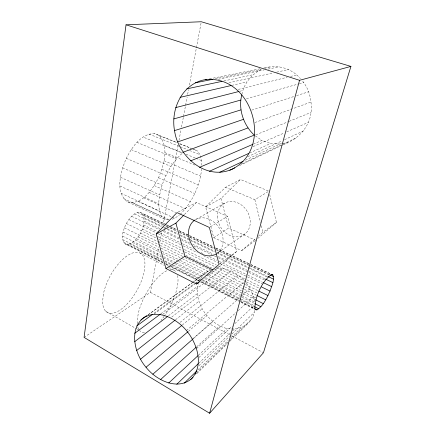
<?xml version="1.0" encoding="UTF-8"?>
<svg xmlns="http://www.w3.org/2000/svg" width="435" height="435" viewBox="0 0 435 435"><rect width="100%" height="100%" fill="white"/><g stroke="black" fill="none" stroke-linecap="round" stroke-linejoin="round"><path stroke-width="0.33" stroke-dasharray="2.17 1.63" d="M283.076 144.735C297.377 139.706 309.209 127.944 311.068 112.42C312.129 101.203 309.541 89.24 302.14 80.54M254.502 310.432C253.132 326.826 232.981 333.487 219.827 325.799C204.885 318.181 193.553 299.998 198.735 283.174M168.301 219.86L165.121 219.414L127.662 201.873C114.16 192.205 121.126 170.835 126.259 158.318C132.071 147.394 140.576 133.752 154.43 133.54L177.551 142.832M165.121 219.414L161.646 216.391C156.535 206.685 159.319 195.223 162.081 185.239C166.328 173.201 172.564 161.461 182.466 153.136L143.006 137.014M127.662 201.873C142.533 205.532 152.636 188.774 158.568 177.736C163.881 164.887 169.525 147.084 158.96 135.432L154.43 133.54M180.057 214.471C192.243 202.536 199.703 186.044 201.65 169.177M163.386 263.191L125.177 243.904C119.717 238.38 123.545 229.473 126.346 223.492C129.358 218.56 133.42 212.492 139.804 212.253L165.719 224.351M125.177 243.904L127.33 244.508C138.433 242.322 148.661 222.829 141.848 213.079M84.08 337.381L150.407 292.374L158.808 247.716M159.814 242.382L161.689 232.382M162.946 225.716L178.241 144.398M178.992 140.396L180.998 129.733M181.498 127.069L183.38 117.069M183.505 116.401L187.142 97.07M187.643 94.406L188.518 89.74M189.399 85.075L196.294 48.41M196.419 47.747L201.057 23.082M241.903 94.335C244.03 83.368 251.925 73.537 262.196 69.17M211.225 269.792C203.526 271.576 201.302 280.298 194.499 283.549M184.473 214.504L196.37 202.509L227.581 216.347L236.613 251.512L214.493 270.717L209.583 274.349M255.111 240.669L241.642 250.636L213.737 237.668L205.635 206.875L225.482 187.311L240.468 179.492L268.89 191.161L254.877 199.703L225.482 187.311M196.848 373.556L227.358 343.677M229.783 341.301L247.216 324.227M196.691 372.719L228.032 342.106M230.441 339.751L251.658 319.029M205.635 206.875L221.002 198.469L240.468 179.492M197.794 369.978L228.293 340.328M231.197 337.506L241.36 327.62M198.904 365.781L229.533 336.255M231.964 333.911L254.328 312.352M198.811 363.192L230.61 332.764M232.567 330.894L234.525 329.018M198.866 357.526L232.355 325.994M234.818 323.673L254.024 305.587M198.452 355.237L227.184 328.387M196.495 348.576L236.075 312.488M238.075 310.661L253.61 296.496L250.212 288.47L245.808 282.223M196.729 346.766L219.827 325.799M192.406 339.18L239.565 297.812M242.605 295.142L250.212 288.47M193.58 338.452L212.927 321.465M241.642 250.636L255.323 238.837M258.363 236.21L262.919 232.279L276.437 222.394L269.673 194.412M257.678 238.527L276.437 222.394M188.333 331.416L206.902 315.679M186.414 330.518L244.035 282.054M182.287 325.043L202.123 308.817M180.03 322.395L238.57 275.176L245.074 281.184M175.484 319.801L198.877 301.303M171.738 317.055L231.208 270.875L238.57 275.176M168.443 315.794L197.376 293.598M162.652 314.402L223.525 268.574L231.208 270.875M160.792 313.814L197.729 286.192M207.403 275.964L209.039 274.751M153.941 314.173L194.826 284.06M195.369 283.658L197.006 282.451M154.235 313.124L193.956 283.946M219.637 263.925L236.613 251.512M148.009 314.804L191.851 282.902M192.4 282.505L203.906 274.126M148.346 314.771L209.404 270.314M172.124 219.18L174.669 218.321L179.519 214.857M218.223 252.539L245.465 233.579M213.737 237.668L228.625 228.054L255.655 240.272M210.502 226.755L227.581 216.347M196.375 219.148L225.221 202.813M178.181 212.008L196.37 202.509M239.609 165.545L282.467 145.029M241.387 164.006L280.912 145.165M283.348 144.007L296.724 137.634M245.432 160.189L279.683 144.067L281.592 143.642M247.722 156.752L282.054 140.842M284.506 139.706L303.51 130.897M249.603 153.017L270.619 143.463L279.683 144.067M253.094 146.617L284.18 132.952M286.665 131.859L308.426 122.3M253.306 144.143L261.962 140.402L270.619 143.463M255.802 134.855L288.459 121.599M289.09 121.343L311.068 112.42M254.943 122.545L311.183 101.964M251.751 110.142L294.006 96.472M296.567 95.646L308.73 91.709M264.746 68.393C277.16 63.771 292.07 68.599 300.411 78.643M246.455 98.68L298.644 83.911M299.296 83.727L303.864 82.438M239.424 91.361L242.714 90.523M238.206 89.431L287.165 77.283M290.433 76.473L296.958 74.853M231.703 85.401L246.928 81.878M228.995 82.726L273.327 72.89M276.638 72.156L288.546 69.513M282.228 143.501L288.59 142.098M223.927 80.948L253.121 74.717M218.25 79.333L264.018 69.932M267.998 69.111L279.275 66.794M215.265 78.8L260.924 69.562M209.452 78.865L260.554 68.686M263.871 68.023L269.841 66.832M216.086 268.4L223.525 268.574M180.052 143.838L191.297 148.357M158.96 135.432L177.159 142.751M179.666 143.757L191.59 148.552M192.221 148.803L197.24 150.82L200.116 154.773L201.661 160.613L201.769 165.256M148.993 134.045L179.66 146.508M180.28 146.758L187.518 149.613M189.578 150.515L200.116 154.773M164.305 145.366L182.983 152.989M186.093 154.262L195.435 158.074M196.054 158.329L201.661 160.613M164.881 152.609L194.94 165.055M136.905 142.316L176.577 158.78M193.754 149.352L197.24 150.82M164.055 160.754L200.66 176.159M131.169 149.596L170.917 166.415M161.902 169.291L198.257 184.875M126.259 158.318L165.952 175.474M158.568 177.736L194.771 193.542M122.572 167.79L162.081 185.239M154.246 185.593L190.405 201.671M120.408 177.257L159.618 194.918M149.178 192.411L185.408 208.795M119.902 185.962L158.731 203.743M143.648 197.767L175.74 212.492M121.06 193.27L159.444 211.067M137.987 201.307L171.613 216.902M172.222 217.19L174.669 218.321M132.534 202.732L168.965 219.751M123.73 198.675L161.646 216.391M166.333 224.645L176.74 229.555M179.187 230.713L188.986 235.335M189.595 235.629L212.862 246.612M215.923 248.053L250.201 264.241M250.816 264.529L271.63 274.36M139.804 212.253L176.594 229.626M179.046 230.784L188.855 235.417M189.47 235.705L215.222 247.868M215.831 248.157L250.168 264.371M250.783 264.665L271.63 274.507M143.3 214.933L163.565 224.52M166.023 225.683L167.867 226.553M170.319 227.717L177.072 230.914M179.53 232.072L189.355 236.722M189.97 237.015L215.146 248.923M215.76 249.217L269.183 274.49M137.297 212.525L164.919 225.602M165.534 225.89L167.377 226.76M169.829 227.924L177.197 231.415M179.65 232.573L214.025 248.847M216.478 250.011L249.625 265.703M250.234 265.997L269.879 275.295M144.083 217.669L161.869 226.118M164.321 227.282L166.774 228.446M167.388 228.739L177.812 233.693M180.269 234.856L189.464 239.228M190.079 239.516L214.607 251.174M217.065 252.338L248.95 267.487M249.565 267.781L267.351 276.225M134.502 213.9L163.223 227.565M163.832 227.853L177.888 234.541M180.329 235.699L190.106 240.354M190.72 240.642L214.547 251.979M216.994 253.143L267.71 277.269M144.159 221.089L160.096 228.707M163.772 230.463L180.318 238.369M180.933 238.663L189.513 242.763M192.58 244.225L213.416 254.187M218.321 256.53L248.352 270.88M248.967 271.174L264.899 278.791M131.604 216.304L159.074 229.457M163.342 231.502L179.215 239.103M181.656 240.272L190.198 244.367M193.863 246.118L212.171 254.888M214.613 256.057L217.663 257.52M218.272 257.808L248.184 272.131M248.793 272.424L265.268 280.314M143.523 224.971L157.562 231.725M160.004 232.904L181.977 243.48M182.586 243.774L193.57 249.059M200.894 252.583L203.944 254.056M209.436 256.699L216.76 260.222M219.202 261.397L247.276 274.909M247.89 275.208L262.533 282.255M128.82 219.577L157.557 233.454M158.171 233.747L180.797 244.671M183.244 245.851L197.305 252.643M203.422 255.595L217.484 262.387M219.931 263.567L246.835 276.557M247.45 276.85L262.735 284.229M142.234 229.06L157.519 236.477M158.128 236.776L181.368 248.053M184.424 249.532L216.217 264.964M218.664 266.149L246.177 279.504M246.792 279.797L260.244 286.328M126.346 223.492L158.008 238.913M158.617 239.212L184.19 251.664M184.799 251.963L215.847 267.085M216.456 267.384L245.683 281.614M246.292 281.913L260.293 288.731M140.369 233.106L183.516 254.219M185.946 255.41L213.9 269.091M214.504 269.385L244.889 284.256M245.498 284.555L258.259 290.797M124.372 227.761L159.634 245.09M160.243 245.389L182.738 256.443M185.169 257.64L211.916 270.787M212.525 271.087L244.138 286.621M244.747 286.921L258.118 293.494M138.042 236.847L158.71 247.042M161.14 248.244L181.808 258.439M182.417 258.738L210.377 272.538M210.98 272.837L243.807 289.036M244.416 289.335L256.568 295.332M123.045 232.067L159.574 250.174M162.01 251.381L177.844 259.227M180.275 260.434L208.283 274.316M208.892 274.621L242.986 291.521M243.595 291.82L256.384 298.16M135.405 240.044L160.254 252.398M162.679 253.605L177.828 261.136M178.437 261.44L242.676 293.38M243.285 293.685L254.796 299.405M122.458 236.102L161.249 255.47M163.674 256.683L175.8 262.735M176.403 263.039L203.074 276.356M205.499 277.563L241.262 295.419M241.871 295.724L255.204 302.385M132.621 242.496L162.88 257.634M163.484 257.939L174.381 263.392M174.984 263.692L202.215 277.323M204.64 278.53L241.555 297.007M242.159 297.306L253.659 303.065M122.643 239.565L162.614 259.635M165.034 260.853L171.091 263.893M173.511 265.111L201.976 279.406M202.585 279.71L240.74 298.867M241.343 299.171L254.665 305.865M129.869 244.024L162.543 260.451M164.963 261.669L171.618 265.018M172.222 265.323L201.873 280.232M202.476 280.531L253.909 306.398M123.573 242.224L162.88 262.033M165.3 263.257L168.927 265.084M171.346 266.302L240.283 301.047M240.887 301.352L254.796 308.361M127.33 244.508L163.06 262.528M166.088 264.056L168.508 265.279M170.933 266.503L198.79 280.548M201.209 281.771L240.577 301.624M241.18 301.928L253.899 308.344M165.811 264.415L199.774 281.559M200.383 281.864L238.592 301.15M241.017 302.374L254.964 309.415M139.825 252.947L164.289 265.323M168.465 267.438L173.831 270.151M150.407 292.374L231.148 335.505M231.746 335.825L262.849 352.437M105.748 311.248L136.699 328.914M137.286 329.251L139.037 330.252M255.35 135.867L261.962 140.402M221.002 198.469L228.625 228.054M254.877 199.703L260.505 222.508M261.31 225.765L262.919 232.279M253.61 296.496L254.47 301.52M177.567 275.54A34.871 13.621 -61.7 0 1 177.888 282.712L176.686 289.59A34.871 13.621 -61.7 0 1 164.55 315.712M164.174 316.245A34.871 13.621 -61.7 0 1 161.075 320.345M144.447 332.367A34.871 13.621 -61.7 0 1 139.624 330.584M138.635 329.192A34.871 13.621 -61.7 0 1 137.699 326.745M137.237 323.765A34.871 13.621 -61.7 0 1 137.199 320.992L138.21 313.7A34.871 13.621 -61.7 0 1 167.828 270.325M170.074 269.727A34.871 13.621 -61.7 0 1 176.458 272.636M195.32 219.724A20.075 16.095 57.9 0 1 219.186 227.88A20.075 16.095 57.9 0 1 217.288 253.295M103.345 294.267L102.622 301.488A33.908 15.22 -60.9 0 0 120.691 309.611A33.908 15.22 -60.9 0 0 143.98 272.56L144.926 265.752A33.908 15.22 -60.9 0 0 127.129 255.829A33.908 15.22 -60.9 0 0 103.345 294.267M217.489 216.233A18.531 15.464 57.6 0 0 242.056 235.748A18.531 15.464 57.6 0 0 242.137 205.505A18.531 15.464 57.6 0 0 217.489 216.233"/><path stroke-width="0.65" d="M192.971 377.352C179.013 391.63 156.421 380.614 146.04 367.265C133.936 353.394 127.672 326.277 146.916 315.598M126.041 24.795L84.08 337.381L209.616 413.25L263.447 352.758L350.92 66.408L201.307 21.75L126.041 24.795L299.541 80.306L350.92 66.408M234.715 167.888C208.039 182.575 178.268 157.481 174.527 130.603C170.417 108.484 182.792 82.519 206.799 79.393M272.854 274.936L271.63 274.507C261.663 281.282 255.291 296.507 254.796 308.361L255.573 309.72L256.927 309.872C263.632 305.8 266.709 297.839 270.026 291.075C271.647 286.007 274.817 280.287 272.854 274.936L271.63 274.36M190.59 160.879L254.247 135.111C243.54 125.101 238.114 109.321 241.768 94.971M209.616 413.25L299.541 80.306M190.552 379.728C204.602 366.216 197.419 343.623 186.414 330.518C176.039 317.887 155.132 307.393 140.886 319.986M156.214 233.916L177.007 212.617L209.365 227.451L219.088 264.328L196.489 284.033L165.952 268.52L156.214 233.916L175.903 223.144L183.994 214.988M195.244 374.133L196.207 373.192M184.244 383.159L196.827 370.919M176.795 384.257L198.322 363.66M168.726 383.017L197.952 355.699M160.575 379.581L196.228 347.217M152.859 374.209L193.075 338.898M146.04 367.265L187.817 331.856M140.538 359.196L181.765 325.467M136.666 350.496L174.952 320.22M134.681 341.687L167.372 316.615M134.719 333.313L160.249 314.222M196.489 284.033L199.219 282.016M136.818 325.913L152.598 314.326M165.952 268.52L184.973 256.237L212.688 269.83M229.816 170.232C274.795 151.124 253.42 74.488 205.472 79.659M219.746 172.282L242.991 161.341M209.425 171.281L248.369 153.582M199.507 167.377L252.686 144.409M183.184 152.217L247.939 127.95M177.719 141.924L243.41 119.364M174.527 130.603L240.936 109.876M173.815 118.924L240.685 100.061M175.68 107.603L238.771 91.524M180.068 97.358L231.039 85.554M186.767 88.881L221.937 81.372M195.413 82.813L212.617 79.333M269.798 274.779L273.479 276.524M267.96 276.519L273.484 279.139M265.513 279.085L272.87 282.598M263.148 282.549L271.69 286.665M261.468 286.921L270.026 291.075M258.868 291.097L267.982 295.555M257.177 295.631L265.687 299.829M255.405 299.71L263.284 303.625M254.867 303.668L260.918 306.697M254.518 306.702L258.754 308.828M254.502 308.649L256.927 309.872M175.903 223.144L184.973 256.237M216.277 253.969A20.075 16.095 57.9 0 1 192.237 245.476A20.075 16.095 57.9 0 1 194.815 220.045"/></g></svg>
